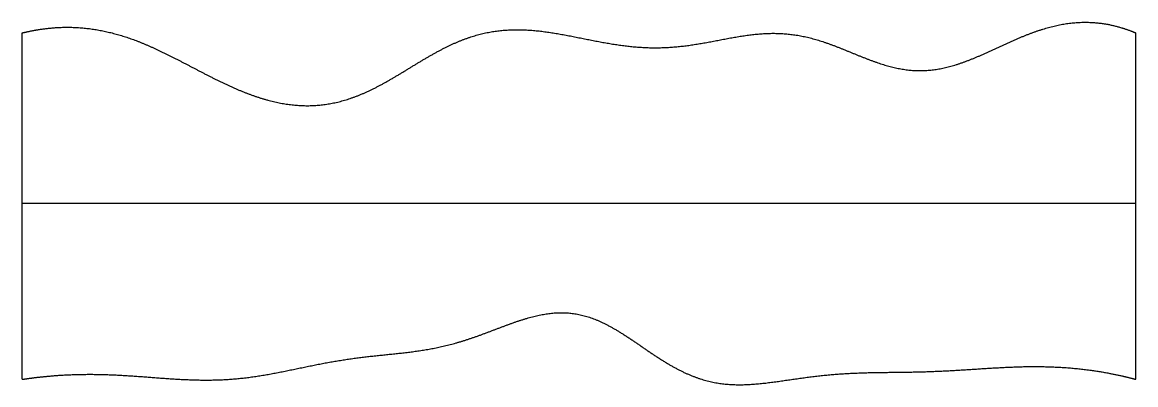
# Model space of a CAD drawing. Header units: millimetres. Extents: x 0 to 10, y -0.1 to 3.2.
import ezdxf

# ---------------------------------------------------------------- set-up
doc = ezdxf.new("R2010")
doc.units = ezdxf.units.MM
doc.layers.get('0').update_dxf_attribs({"linetype": 'CONTINUOUS'})

msp = doc.modelspace()

# ---------------------------------------------------------------- linework, layer by layer
for points in [[(0, 3.055), (0.043, 3.065), (0.127, 3.083), (0.253, 3.103), (0.418, 3.112), (0.62, 3.097), (0.818, 3.057), (1.013, 2.994), (1.205, 2.911), (1.397, 2.815), (1.589, 2.713), (1.784, 2.612), (1.983, 2.522), (2.185, 2.45), (2.39, 2.405), (2.595, 2.393), (2.798, 2.417), (2.998, 2.477), (3.194, 2.569), (3.386, 2.681), (3.576, 2.801), (3.767, 2.912), (3.96, 3.002), (4.157, 3.062), (4.357, 3.088), (4.561, 3.085), (4.767, 3.058), (4.973, 3.018), (5.177, 2.975), (5.38, 2.94), (5.582, 2.919), (5.784, 2.919), (5.985, 2.939), (6.187, 2.975), (6.39, 3.017), (6.593, 3.049), (6.796, 3.058), (6.998, 3.035), (7.199, 2.979), (7.398, 2.899), (7.597, 2.814), (7.795, 2.745), (7.992, 2.708), (8.19, 2.714), (8.388, 2.762), (8.587, 2.841), (8.786, 2.935), (8.987, 3.028), (9.187, 3.102), (9.389, 3.148), (9.592, 3.159), (9.755, 3.137), (9.877, 3.103), (9.959, 3.072), (10, 3.055)], [(0, -0.055), (0, 0.069), (0, 0.318), (0, 0.691), (0, 1.189), (0, 1.811), (0, 2.309), (0, 2.682), (0, 2.931), (0, 3.055)], [(10, -0.055), (10, 0.069), (10, 0.318), (10, 0.691), (10, 1.189), (10, 1.811), (10, 2.309), (10, 2.682), (10, 2.931), (10, 3.055)], [(0, 1.527), (0.4, 1.527), (1.2, 1.527), (2.4, 1.527), (4, 1.527), (6, 1.527), (7.6, 1.527), (8.8, 1.527), (9.6, 1.527), (10, 1.527)], [(0, -0.055), (0.04, -0.049), (0.121, -0.038), (0.242, -0.024), (0.403, -0.012), (0.605, -0.008), (0.806, -0.012), (1.008, -0.025), (1.21, -0.041), (1.411, -0.056), (1.613, -0.064), (1.815, -0.061), (2.016, -0.043), (2.217, -0.011), (2.418, 0.03), (2.618, 0.073), (2.818, 0.111), (3.018, 0.141), (3.217, 0.162), (3.417, 0.181), (3.617, 0.206), (3.818, 0.246), (4.02, 0.306), (4.223, 0.383), (4.425, 0.462), (4.626, 0.526), (4.824, 0.555), (5.018, 0.536), (5.21, 0.465), (5.399, 0.354), (5.588, 0.221), (5.778, 0.091), (5.971, -0.015), (6.168, -0.083), (6.368, -0.11), (6.571, -0.103), (6.775, -0.077), (6.979, -0.045), (7.183, -0.018), (7.385, -0.002), (7.586, 0.006), (7.787, 0.008), (7.987, 0.01), (8.187, 0.015), (8.389, 0.026), (8.59, 0.039), (8.792, 0.052), (8.995, 0.061), (9.196, 0.061), (9.398, 0.051), (9.599, 0.03), (9.76, 0.002), (9.88, -0.024), (9.96, -0.044), (10, -0.055)]]:
    msp.add_open_spline(points, degree=5)

doc.saveas('drawing.dxf')
